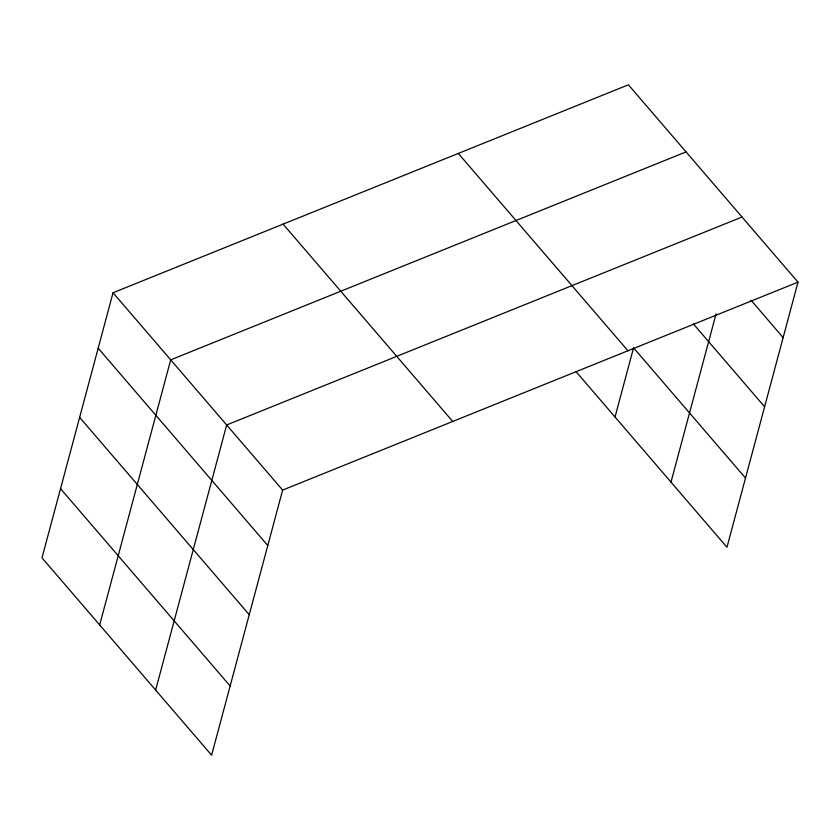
<?xml version="1.0" encoding="UTF-8"?>
<svg xmlns="http://www.w3.org/2000/svg" width="840" height="840" viewBox="0 0 840 840"><rect width="100%" height="100%" fill="white"/><g stroke="black" fill="none" stroke-linecap="round" stroke-linejoin="round"><path stroke-width="1.26" d="M113.033 292.75L42 557.855L211.607 755.192L282.639 490.088L798 282.145L628.394 84.808L113.033 292.75L282.639 490.088M99.666 624.95L170.698 359.846L686.06 151.903M155.631 690.071L226.664 424.967L742.035 217.025M615.027 417.007L633.57 347.812L745.5 478.055M670.992 482.129L716.048 313.971M798 282.145L726.968 547.25L576.02 371.616M750.918 300.09L783.143 337.586M693.368 323.894L764.61 406.77M458.325 153.436L627.932 350.763M283.101 224.133L452.707 421.47M98.175 348.191L267.781 545.528M79.642 417.386L249.249 614.712M60.543 488.67L230.139 685.997"/></g></svg>
